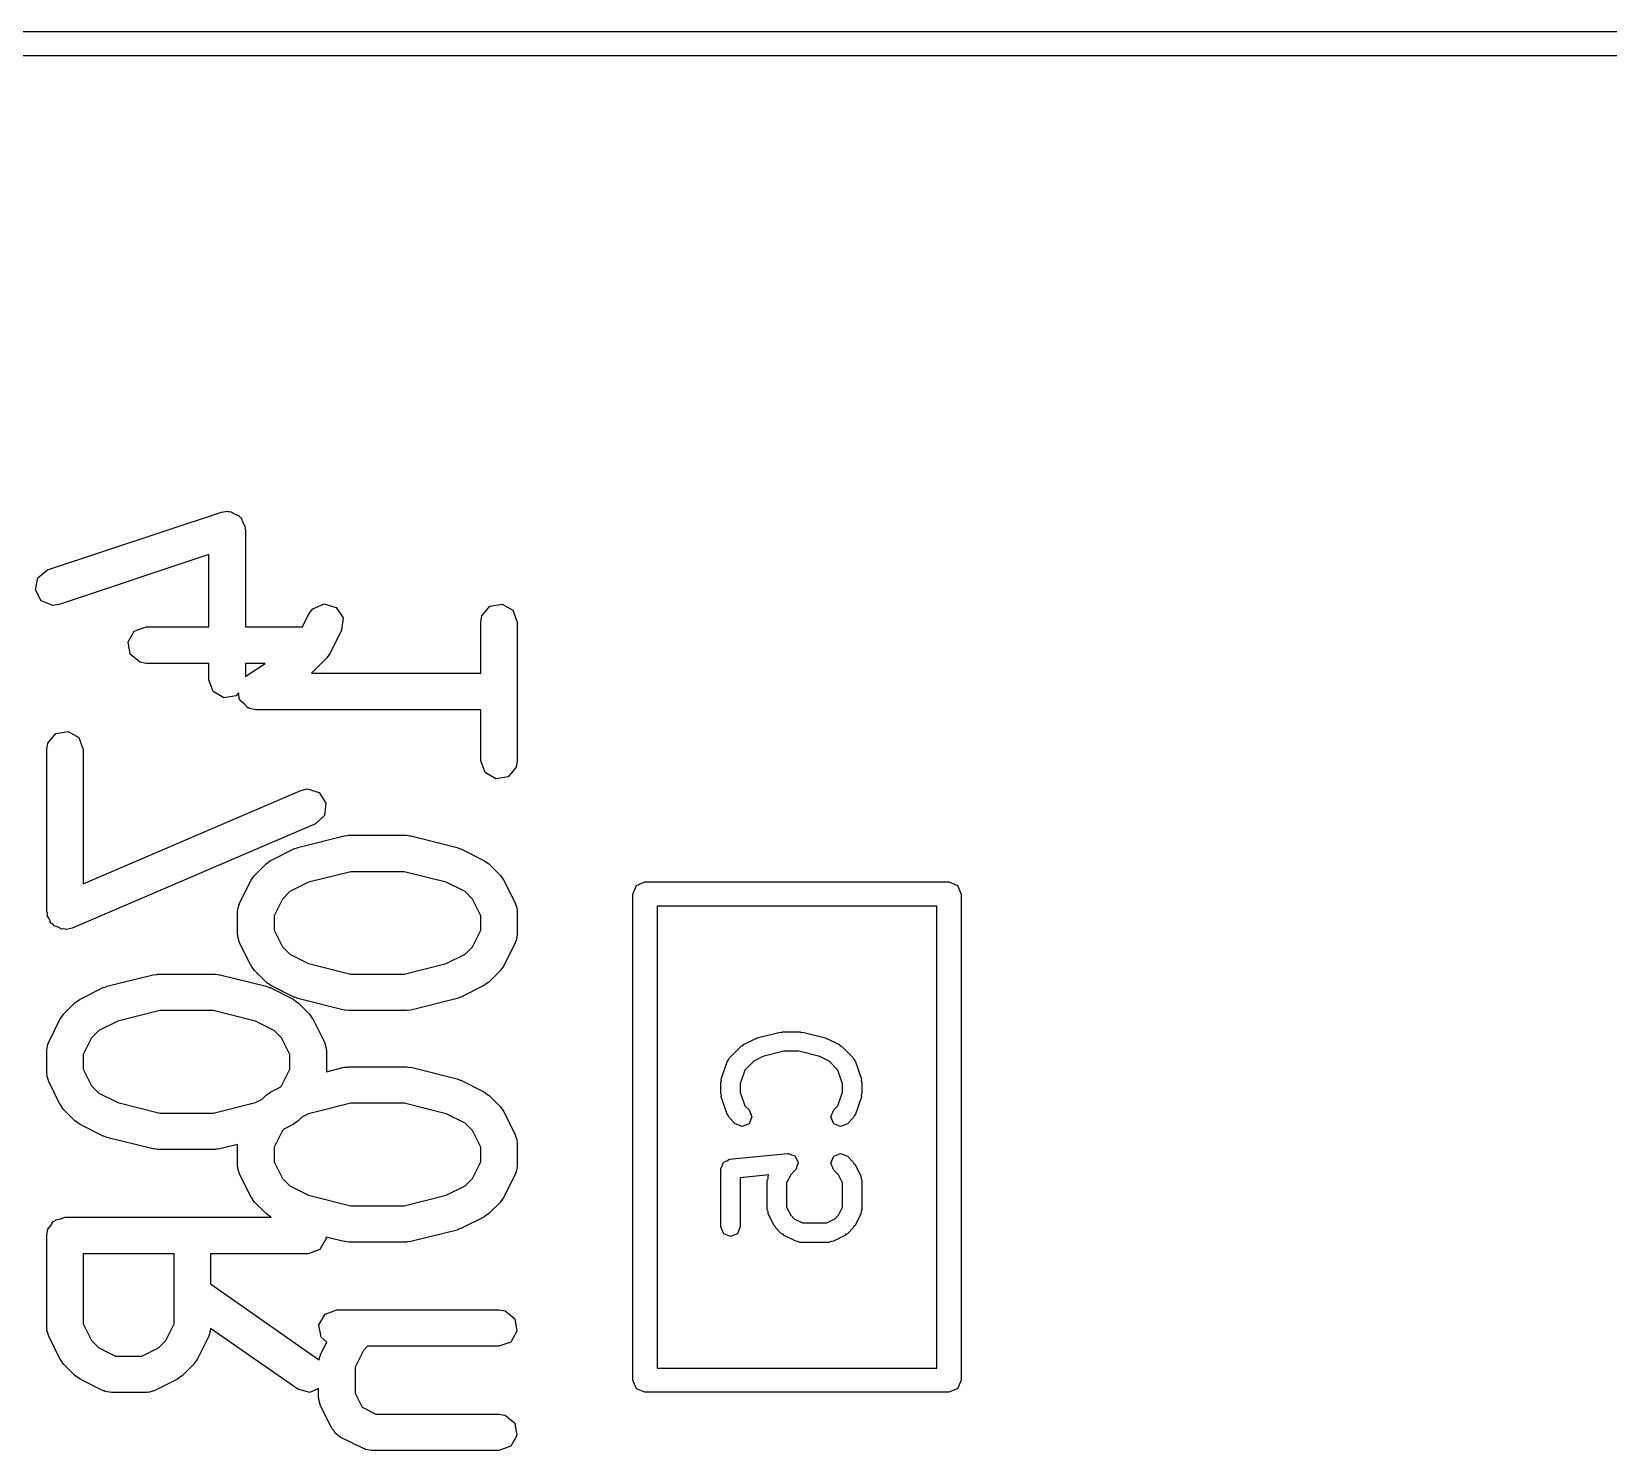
# Model space of a CAD drawing. Extents: x 0.18 to 3.03, y 0.18 to 2.17.
# Drawn here: x 1.9575 to 2.2128, y 1.387 to 1.6168 of the extents above; entities that cross this region are included whole.
import ezdxf

# ---------------------------------------------------------------- set-up
doc = ezdxf.new("R2010")
doc.units = 0
doc.header["$MEASUREMENT"] = 0
doc.layers.add('BLACK', color=7, linetype='CONTINUOUS')

msp = doc.modelspace()

# ---------------------------------------------------------------- linework, layer by layer
at = {"layer": 'BLACK', "linetype": 'CONTINUOUS'}
for p, q in [((0.857864, 1.61679), (2.46614, 1.61679)), ((2.46417, 1.61285), (0.860417, 1.61285)), ((1.9601, 1.52958), (1.98822, 1.53895)), ((1.98822, 1.53895), (1.98923, 1.5391)), ((1.98923, 1.5391), (1.98944, 1.53902)), ((1.98944, 1.53902), (1.98967, 1.53906)), ((1.98967, 1.53906), (1.99036, 1.53866)), ((1.99036, 1.53866), (1.99111, 1.53836)), ((1.99111, 1.53836), (1.99122, 1.53816)), ((1.99122, 1.53816), (1.99141, 1.53805)), ((1.99141, 1.53805), (1.99169, 1.53729)), ((1.99169, 1.53729), (1.99207, 1.53659)), ((1.99207, 1.53659), (1.99203, 1.53637)), ((1.99203, 1.53637), (1.99211, 1.53615)), ((1.99211, 1.53615), (1.99211, 1.52036)), ((1.9862, 1.53206), (1.96197, 1.52398)), ((1.9862, 1.52036), (1.9862, 1.53206)), ((1.95852, 1.52833), (1.9601, 1.52958)), ((1.95811, 1.52635), (1.95852, 1.52833)), ((1.95907, 1.52457), (1.95811, 1.52635)), ((1.96095, 1.52383), (1.95907, 1.52457)), ((1.96197, 1.52398), (1.96095, 1.52383)), ((2.00135, 1.52036), (2.00241, 1.52247)), ((2.00241, 1.52247), (2.00302, 1.5233)), ((2.00302, 1.5233), (2.00488, 1.5241)), ((2.00488, 1.5241), (2.00681, 1.52352)), ((2.00681, 1.52352), (2.00792, 1.52184)), ((2.00792, 1.52184), (2.00769, 1.51983)), ((2.03022, 1.52115), (2.0304, 1.52216)), ((2.0304, 1.52216), (2.0317, 1.52371)), ((2.0317, 1.52371), (2.03369, 1.52406)), ((2.03369, 1.52406), (2.03544, 1.52305)), ((2.03544, 1.52305), (2.03613, 1.52115)), ((1.97312, 1.51792), (1.97413, 1.51967)), ((1.97413, 1.51967), (1.97603, 1.52036)), ((1.97603, 1.52036), (1.9862, 1.52036)), ((1.99211, 1.52036), (2.00135, 1.52036)), ((2.00769, 1.51983), (2.00582, 1.51608)), ((2.03022, 1.51286), (2.03022, 1.52115)), ((2.03613, 1.52115), (2.03613, 1.49865)), ((1.97347, 1.51593), (1.97312, 1.51792)), ((1.97502, 1.51463), (1.97347, 1.51593)), ((1.97603, 1.51445), (1.97502, 1.51463)), ((1.9862, 1.51445), (1.97603, 1.51445)), ((1.9862, 1.51178), (1.9862, 1.51445)), ((1.99211, 1.51445), (1.99211, 1.51228)), ((1.99531, 1.51445), (1.99211, 1.51445)), ((1.99217, 1.51236), (1.99531, 1.51445)), ((2.00527, 1.51531), (2.00281, 1.51286)), ((2.00529, 1.51537), (2.00527, 1.51531)), ((2.00582, 1.51608), (2.00529, 1.51537)), ((1.98689, 1.50988), (1.9862, 1.51178)), ((1.99211, 1.51228), (1.99217, 1.51236)), ((2.00281, 1.51286), (2.03022, 1.51286)), ((1.98864, 1.50887), (1.98689, 1.50988)), ((1.99063, 1.50922), (1.98864, 1.50887)), ((1.99102, 1.50969), (1.99063, 1.50922)), ((1.99104, 1.50957), (1.99102, 1.50969)), ((1.9911, 1.50872), (1.99104, 1.50957)), ((1.99122, 1.50859), (1.9911, 1.50872)), ((1.99125, 1.50843), (1.99122, 1.50859)), ((1.9919, 1.50788), (1.99125, 1.50843)), ((1.9925, 1.50726), (1.9919, 1.50788)), ((1.99266, 1.50724), (1.9925, 1.50726)), ((1.99279, 1.50713), (1.99266, 1.50724)), ((1.9938, 1.50695), (1.99279, 1.50713)), ((2.03022, 1.50695), (1.9938, 1.50695)), ((2.03022, 1.49865), (2.03022, 1.50695)), ((1.95995, 1.50053), (1.96013, 1.50154)), ((1.96013, 1.50154), (1.96143, 1.50309)), ((1.96143, 1.50309), (1.96342, 1.50344)), ((1.96342, 1.50344), (1.96517, 1.50243)), ((1.96517, 1.50243), (1.96586, 1.50053)), ((1.95995, 1.47429), (1.95995, 1.50053)), ((1.96586, 1.50053), (1.96586, 1.47876)), ((2.03091, 1.49676), (2.03022, 1.49865)), ((2.03266, 1.49575), (2.03091, 1.49676)), ((2.03595, 1.49764), (2.03465, 1.4961)), ((2.03613, 1.49865), (2.03595, 1.49764)), ((1.96586, 1.47876), (2.00111, 1.49387)), ((2.00111, 1.49387), (2.00211, 1.49411)), ((2.00211, 1.49411), (2.00405, 1.49352)), ((2.03465, 1.4961), (2.03266, 1.49575)), ((2.00405, 1.49352), (2.00515, 1.49183)), ((2.00515, 1.49183), (2.00491, 1.48983)), ((2.00491, 1.48983), (2.00344, 1.48844)), ((2.00344, 1.48844), (1.96407, 1.47157)), ((2.00059, 1.48465), (2.00809, 1.48652)), ((2.00809, 1.48652), (2.00867, 1.48656)), ((2.00867, 1.48656), (2.0088, 1.48661)), ((2.0088, 1.48661), (2.01818, 1.48661)), ((2.01818, 1.48661), (2.01876, 1.48651)), ((2.01876, 1.48651), (2.01889, 1.48652)), ((2.01889, 1.48652), (2.02639, 1.48465)), ((1.99623, 1.48255), (1.99998, 1.48442)), ((1.99998, 1.48442), (2.00047, 1.48457)), ((2.00047, 1.48457), (2.00059, 1.48465)), ((2.02639, 1.48465), (2.02686, 1.48444)), ((2.02686, 1.48444), (2.027, 1.48442)), ((2.027, 1.48442), (2.03074, 1.48255)), ((1.99359, 1.48012), (1.99547, 1.48199)), ((1.99547, 1.48199), (1.99619, 1.4825)), ((1.99619, 1.4825), (1.99623, 1.48255)), ((2.03074, 1.48255), (2.03145, 1.48202)), ((2.03145, 1.48202), (2.03151, 1.48199)), ((2.03151, 1.48199), (2.03339, 1.48012)), ((1.99116, 1.4756), (1.99304, 1.47935)), ((1.99304, 1.47935), (1.99356, 1.48006)), ((1.99356, 1.48006), (1.99359, 1.48012)), ((2.00233, 1.479), (1.9993, 1.47748)), ((2.00917, 1.4807), (2.00233, 1.479)), ((2.01781, 1.4807), (2.00917, 1.4807)), ((2.02464, 1.479), (2.01781, 1.4807)), ((2.02768, 1.47748), (2.02464, 1.479)), ((2.03339, 1.48012), (2.03389, 1.4794)), ((2.03389, 1.4794), (2.03394, 1.47935)), ((2.03394, 1.47935), (2.03581, 1.4756)), ((2.05483, 1.47709), (2.05541, 1.47849)), ((2.05541, 1.47849), (2.0568, 1.47906)), ((2.0568, 1.47906), (2.10602, 1.47906)), ((2.10602, 1.47906), (2.10741, 1.47849)), ((2.10741, 1.47849), (2.10798, 1.47709)), ((1.99811, 1.47628), (1.99676, 1.47359)), ((1.9993, 1.47748), (1.99811, 1.47628)), ((2.02887, 1.47628), (2.02768, 1.47748)), ((2.03022, 1.47359), (2.02887, 1.47628)), ((2.05483, 1.39835), (2.05483, 1.47709)), ((2.10798, 1.47709), (2.10798, 1.39835)), ((1.96007, 1.47396), (1.95995, 1.47429)), ((1.96003, 1.47361), (1.96007, 1.47396)), ((1.96041, 1.47304), (1.96003, 1.47361)), ((1.99085, 1.47428), (1.99103, 1.47529)), ((1.99085, 1.47053), (1.99085, 1.47428)), ((1.99103, 1.47529), (1.99114, 1.47543)), ((1.99114, 1.47543), (1.99116, 1.4756)), ((1.99676, 1.47359), (1.99676, 1.47123)), ((2.03022, 1.47123), (2.03022, 1.47359)), ((2.03581, 1.4756), (2.03611, 1.47462)), ((2.03611, 1.47462), (2.03607, 1.47445)), ((2.03607, 1.47445), (2.03613, 1.47428)), ((2.03613, 1.47428), (2.03613, 1.47053)), ((2.05877, 1.47513), (2.05877, 1.40032)), ((2.10405, 1.47513), (2.05877, 1.47513)), ((2.10405, 1.40032), (2.10405, 1.47513)), ((1.96064, 1.47239), (1.96041, 1.47304)), ((1.96095, 1.47221), (1.96064, 1.47239)), ((1.96114, 1.47192), (1.96095, 1.47221)), ((1.9618, 1.47172), (1.96114, 1.47192)), ((1.96239, 1.47138), (1.9618, 1.47172)), ((1.96274, 1.47144), (1.96239, 1.47138)), ((1.96307, 1.47134), (1.96274, 1.47144)), ((1.96407, 1.47157), (1.96307, 1.47134)), ((1.99676, 1.47123), (1.99811, 1.46853)), ((2.02887, 1.46853), (2.03022, 1.47123)), ((1.99091, 1.47037), (1.99085, 1.47053)), ((1.99087, 1.4702), (1.99091, 1.47037)), ((1.99116, 1.46921), (1.99087, 1.4702)), ((1.99304, 1.46546), (1.99116, 1.46921)), ((1.99811, 1.46853), (1.9993, 1.46734)), ((2.02768, 1.46734), (2.02887, 1.46853)), ((2.03581, 1.46921), (2.03394, 1.46546)), ((2.03584, 1.46939), (2.03581, 1.46921)), ((2.03595, 1.46952), (2.03584, 1.46939)), ((2.03613, 1.47053), (2.03595, 1.46952)), ((1.9993, 1.46734), (2.00233, 1.46582)), ((2.00233, 1.46582), (2.00917, 1.46411)), ((2.01781, 1.46411), (2.02464, 1.46582)), ((2.02464, 1.46582), (2.02768, 1.46734)), ((1.96969, 1.46215), (1.97719, 1.46403)), ((1.97719, 1.46403), (1.97778, 1.46407)), ((1.97778, 1.46407), (1.9779, 1.46412)), ((1.9779, 1.46412), (1.98728, 1.46412)), ((1.98728, 1.46412), (1.98786, 1.46401)), ((1.98786, 1.46401), (1.98799, 1.46403)), ((1.98799, 1.46403), (1.99549, 1.46215)), ((1.99308, 1.46542), (1.99304, 1.46546)), ((1.99359, 1.4647), (1.99308, 1.46542)), ((1.99547, 1.46282), (1.99359, 1.4647)), ((2.00917, 1.46411), (2.01781, 1.46411)), ((2.03339, 1.4647), (2.03151, 1.46282)), ((2.03341, 1.46475), (2.03339, 1.4647)), ((2.03394, 1.46546), (2.03341, 1.46475)), ((1.96534, 1.46005), (1.96908, 1.46193)), ((1.96908, 1.46193), (1.96957, 1.46207)), ((1.96957, 1.46207), (1.96969, 1.46215)), ((1.99552, 1.46279), (1.99547, 1.46282)), ((1.99549, 1.46215), (1.99596, 1.46195)), ((1.99623, 1.46227), (1.99552, 1.46279)), ((1.99596, 1.46195), (1.9961, 1.46193)), ((1.9961, 1.46193), (1.99985, 1.46005)), ((1.99998, 1.46039), (1.99623, 1.46227)), ((2.00012, 1.46038), (1.99998, 1.46039)), ((2.00059, 1.46017), (2.00012, 1.46038)), ((2.027, 1.46039), (2.02651, 1.46025)), ((2.03074, 1.46227), (2.027, 1.46039)), ((2.03079, 1.46231), (2.03074, 1.46227)), ((2.03151, 1.46282), (2.03079, 1.46231)), ((1.96269, 1.45763), (1.96457, 1.4595)), ((1.96457, 1.4595), (1.96529, 1.46001)), ((1.96529, 1.46001), (1.96534, 1.46005)), ((1.97827, 1.45821), (1.97144, 1.4565)), ((1.98691, 1.45821), (1.97827, 1.45821)), ((1.99375, 1.4565), (1.98691, 1.45821)), ((1.99985, 1.46005), (2.00056, 1.45953)), ((2.00056, 1.45953), (2.00061, 1.4595)), ((2.00809, 1.45829), (2.00059, 1.46017)), ((2.00061, 1.4595), (2.00249, 1.45763)), ((2.00822, 1.45831), (2.00809, 1.45829)), ((2.0088, 1.45821), (2.00822, 1.45831)), ((2.01818, 1.45821), (2.0088, 1.45821)), ((2.0183, 1.45825), (2.01818, 1.45821)), ((2.01889, 1.45829), (2.0183, 1.45825)), ((2.02639, 1.46017), (2.01889, 1.45829)), ((2.02651, 1.46025), (2.02639, 1.46017)), ((1.96027, 1.45311), (1.96214, 1.45686)), ((1.96214, 1.45686), (1.96267, 1.45757)), ((1.96267, 1.45757), (1.96269, 1.45763)), ((1.97144, 1.4565), (1.9684, 1.45499)), ((1.99678, 1.45499), (1.99375, 1.4565)), ((2.00249, 1.45763), (2.003, 1.4569)), ((2.003, 1.4569), (2.00304, 1.45686)), ((2.00304, 1.45686), (2.00492, 1.45311)), ((1.95995, 1.45179), (1.96013, 1.4528)), ((1.96013, 1.4528), (1.96025, 1.45293)), ((1.96025, 1.45293), (1.96027, 1.45311)), ((1.96721, 1.45379), (1.96586, 1.45109)), ((1.9684, 1.45499), (1.96721, 1.45379)), ((1.99797, 1.45379), (1.99678, 1.45499)), ((1.99932, 1.45109), (1.99797, 1.45379)), ((2.00492, 1.45311), (2.00521, 1.45213)), ((2.07261, 1.45253), (2.07278, 1.45273)), ((2.07278, 1.45273), (2.07465, 1.45366)), ((2.07465, 1.45366), (2.07483, 1.45368)), ((2.07483, 1.45368), (2.07497, 1.45378)), ((2.07497, 1.45378), (2.07872, 1.45472)), ((2.07872, 1.45472), (2.07892, 1.45469)), ((2.07892, 1.45469), (2.0791, 1.45477)), ((2.0791, 1.45477), (2.08192, 1.45477)), ((2.08192, 1.45477), (2.0821, 1.45469)), ((2.0821, 1.45469), (2.0823, 1.45472)), ((2.0823, 1.45472), (2.08605, 1.45378)), ((2.08605, 1.45378), (2.08619, 1.45368)), ((2.08619, 1.45368), (2.08637, 1.45366)), ((2.08637, 1.45366), (2.08824, 1.45273)), ((2.08824, 1.45273), (2.08841, 1.45253)), ((1.95995, 1.44804), (1.95995, 1.45179)), ((1.96586, 1.45109), (1.96586, 1.44874)), ((1.99932, 1.44874), (1.99932, 1.45109)), ((2.00521, 1.45213), (2.00517, 1.45195)), ((2.00517, 1.45195), (2.00523, 1.45179)), ((2.00523, 1.45179), (2.00523, 1.44831)), ((2.07011, 1.44994), (2.07035, 1.45022)), ((2.07035, 1.45022), (2.07049, 1.45056)), ((2.07049, 1.45056), (2.07237, 1.45243)), ((2.07237, 1.45243), (2.07261, 1.45253)), ((2.0759, 1.45077), (2.07441, 1.45002)), ((2.0793, 1.45162), (2.0759, 1.45077)), ((2.08172, 1.45162), (2.0793, 1.45162)), ((2.08512, 1.45077), (2.08172, 1.45162)), ((2.08661, 1.45002), (2.08512, 1.45077)), ((2.08841, 1.45253), (2.08865, 1.45243)), ((2.08865, 1.45243), (2.09053, 1.45056)), ((2.09053, 1.45056), (2.09067, 1.45022)), ((2.09067, 1.45022), (2.09091, 1.44994)), ((1.96001, 1.44787), (1.95995, 1.44804)), ((1.95997, 1.4477), (1.96001, 1.44787)), ((1.96027, 1.44672), (1.95997, 1.4477)), ((1.96586, 1.44874), (1.96721, 1.44604)), ((1.99797, 1.44604), (1.99932, 1.44874)), ((2.00523, 1.44831), (2.00809, 1.44903)), ((2.00809, 1.44903), (2.00867, 1.44907)), ((2.00867, 1.44907), (2.0088, 1.44911)), ((2.0088, 1.44911), (2.01818, 1.44911)), ((2.01818, 1.44911), (2.01876, 1.44901)), ((2.01876, 1.44901), (2.01889, 1.44903)), ((2.01889, 1.44903), (2.02639, 1.44715)), ((2.06917, 1.44713), (2.07011, 1.44994)), ((2.07298, 1.44859), (2.07224, 1.44637)), ((2.07441, 1.45002), (2.07298, 1.44859)), ((2.08804, 1.44859), (2.08661, 1.45002)), ((2.08878, 1.44637), (2.08804, 1.44859)), ((2.09091, 1.44994), (2.09185, 1.44713)), ((1.96214, 1.44297), (1.96027, 1.44672)), ((1.96721, 1.44604), (1.9684, 1.44484)), ((1.99623, 1.44505), (1.99774, 1.44581)), ((1.99774, 1.44581), (1.99797, 1.44604)), ((2.02639, 1.44715), (2.02686, 1.44694)), ((2.02686, 1.44694), (2.027, 1.44693)), ((2.027, 1.44693), (2.03074, 1.44505)), ((2.06909, 1.44663), (2.06919, 1.44687)), ((2.06909, 1.44475), (2.06909, 1.44663)), ((2.06919, 1.44687), (2.06917, 1.44713)), ((2.07224, 1.44637), (2.07224, 1.44501)), ((2.08878, 1.44501), (2.08878, 1.44637)), ((2.09185, 1.44713), (2.09183, 1.44687)), ((2.09183, 1.44687), (2.09193, 1.44663)), ((2.09193, 1.44663), (2.09193, 1.44475)), ((1.96219, 1.44293), (1.96214, 1.44297)), ((1.96269, 1.4422), (1.96219, 1.44293)), ((1.9684, 1.44484), (1.97144, 1.44333)), ((1.97144, 1.44333), (1.97827, 1.44162)), ((1.98691, 1.44162), (1.99375, 1.44333)), ((1.99375, 1.44333), (1.99484, 1.44387)), ((1.99484, 1.44387), (1.99547, 1.4445)), ((1.99547, 1.4445), (1.99619, 1.44501)), ((1.99619, 1.44501), (1.99623, 1.44505)), ((2.00917, 1.44321), (2.00233, 1.4415)), ((2.01781, 1.44321), (2.00917, 1.44321)), ((2.02464, 1.4415), (2.01781, 1.44321)), ((2.03074, 1.44505), (2.03145, 1.44453)), ((2.03145, 1.44453), (2.03151, 1.4445)), ((2.03151, 1.4445), (2.03339, 1.44262)), ((2.03339, 1.44262), (2.03389, 1.4419)), ((2.06919, 1.44452), (2.06909, 1.44475)), ((2.06917, 1.44426), (2.06919, 1.44452)), ((2.07011, 1.44144), (2.06917, 1.44426)), ((2.07224, 1.44501), (2.07298, 1.44279)), ((2.07298, 1.44279), (2.07366, 1.44212)), ((2.08736, 1.44212), (2.08804, 1.44279)), ((2.08804, 1.44279), (2.08878, 1.44501)), ((2.09185, 1.44426), (2.09091, 1.44144)), ((2.09193, 1.44475), (2.09183, 1.44452)), ((2.09183, 1.44452), (2.09185, 1.44426)), ((1.96457, 1.44033), (1.96269, 1.4422)), ((1.96463, 1.4403), (1.96457, 1.44033)), ((1.96534, 1.43977), (1.96463, 1.4403)), ((1.97827, 1.44162), (1.98691, 1.44162)), ((2.00061, 1.44033), (1.99989, 1.43982)), ((2.00124, 1.44095), (2.00061, 1.44033)), ((2.00233, 1.4415), (2.00124, 1.44095)), ((2.02768, 1.43998), (2.02464, 1.4415)), ((2.02887, 1.43879), (2.02768, 1.43998)), ((2.03389, 1.4419), (2.03394, 1.44186)), ((2.03394, 1.44186), (2.03581, 1.43811)), ((2.07035, 1.44117), (2.07011, 1.44144)), ((2.07049, 1.44083), (2.07035, 1.44117)), ((2.07143, 1.43989), (2.07049, 1.44083)), ((2.07366, 1.44212), (2.07412, 1.44101)), ((2.07412, 1.44101), (2.07366, 1.43989)), ((2.0869, 1.44101), (2.08736, 1.44212)), ((2.08736, 1.43989), (2.0869, 1.44101)), ((2.09053, 1.44083), (2.08959, 1.43989)), ((2.09067, 1.44117), (2.09053, 1.44083)), ((2.09091, 1.44144), (2.09067, 1.44117)), ((1.96908, 1.4379), (1.96534, 1.43977)), ((1.96922, 1.43788), (1.96908, 1.4379)), ((1.96969, 1.43768), (1.96922, 1.43788)), ((1.97719, 1.4358), (1.96969, 1.43768)), ((1.99811, 1.43879), (1.99676, 1.43609)), ((1.99834, 1.43902), (1.99811, 1.43879)), ((1.99985, 1.43977), (1.99834, 1.43902)), ((1.99989, 1.43982), (1.99985, 1.43977)), ((2.03022, 1.43609), (2.02887, 1.43879)), ((2.03581, 1.43811), (2.03611, 1.43712)), ((2.07254, 1.43943), (2.07143, 1.43989)), ((2.07366, 1.43989), (2.07254, 1.43943)), ((2.08848, 1.43943), (2.08736, 1.43989)), ((2.08959, 1.43989), (2.08848, 1.43943)), ((1.97732, 1.43582), (1.97719, 1.4358)), ((1.9779, 1.43571), (1.97732, 1.43582)), ((1.98728, 1.43571), (1.9779, 1.43571)), ((1.98741, 1.43576), (1.98728, 1.43571)), ((1.98799, 1.4358), (1.98741, 1.43576)), ((1.99085, 1.43652), (1.98799, 1.4358)), ((1.99085, 1.43304), (1.99085, 1.43652)), ((1.99676, 1.43609), (1.99676, 1.43373)), ((2.03022, 1.43373), (2.03022, 1.43609)), ((2.03611, 1.43712), (2.03607, 1.43695)), ((2.03607, 1.43695), (2.03613, 1.43679)), ((2.03613, 1.43679), (2.03613, 1.43304)), ((2.07051, 1.43414), (2.07988, 1.43507)), ((2.07988, 1.43507), (2.07996, 1.43505)), ((2.07996, 1.43505), (2.08004, 1.43508)), ((2.08004, 1.43508), (2.08053, 1.43488)), ((2.08053, 1.43488), (2.08104, 1.43473)), ((2.08736, 1.43462), (2.08848, 1.43508)), ((2.08848, 1.43508), (2.08959, 1.43462)), ((1.99091, 1.43287), (1.99085, 1.43304)), ((1.99087, 1.4327), (1.99091, 1.43287)), ((1.99116, 1.43172), (1.99087, 1.4327)), ((1.99676, 1.43373), (1.99811, 1.43104)), ((2.02887, 1.43104), (2.03022, 1.43373)), ((2.03613, 1.43304), (2.03595, 1.43203)), ((2.06909, 1.43257), (2.0693, 1.43306)), ((2.06909, 1.42319), (2.06909, 1.43257)), ((2.0693, 1.43306), (2.06945, 1.43357)), ((2.06945, 1.43357), (2.06952, 1.43361)), ((2.06952, 1.43361), (2.06955, 1.43368)), ((2.06955, 1.43368), (2.07004, 1.43389)), ((2.07004, 1.43389), (2.07051, 1.43414)), ((2.08115, 1.43239), (2.0804, 1.43164)), ((2.08104, 1.43473), (2.08108, 1.43465)), ((2.08108, 1.43465), (2.08115, 1.43462)), ((2.08115, 1.43462), (2.08136, 1.43413)), ((2.08119, 1.43247), (2.08115, 1.43239)), ((2.08126, 1.43251), (2.08119, 1.43247)), ((2.08141, 1.43302), (2.08126, 1.43251)), ((2.08136, 1.43413), (2.08161, 1.43366)), ((2.08162, 1.43351), (2.08141, 1.43302)), ((2.08161, 1.43366), (2.08158, 1.43358)), ((2.08158, 1.43358), (2.08162, 1.43351)), ((2.0869, 1.43351), (2.08736, 1.43462)), ((2.08736, 1.43239), (2.0869, 1.43351)), ((2.08812, 1.43164), (2.08736, 1.43239)), ((2.08959, 1.43462), (2.09053, 1.43368)), ((2.09053, 1.43368), (2.09063, 1.43344)), ((2.09063, 1.43344), (2.09082, 1.43327)), ((2.09082, 1.43327), (2.09176, 1.4314)), ((1.99304, 1.42797), (1.99116, 1.43172)), ((1.99811, 1.43104), (1.9993, 1.42984)), ((1.9993, 1.42984), (2.00233, 1.42832)), ((2.02464, 1.42832), (2.02768, 1.42984)), ((2.02768, 1.42984), (2.02887, 1.43104)), ((2.03581, 1.43172), (2.03394, 1.42797)), ((2.03584, 1.43189), (2.03581, 1.43172)), ((2.03595, 1.43203), (2.03584, 1.43189)), ((2.07686, 1.43161), (2.07224, 1.43114)), ((2.07224, 1.43114), (2.07224, 1.42319)), ((2.07659, 1.43069), (2.07673, 1.43103)), ((2.07659, 1.42601), (2.07659, 1.43069)), ((2.07673, 1.43103), (2.07676, 1.4314)), ((2.07676, 1.4314), (2.07686, 1.43161)), ((2.0804, 1.43164), (2.07974, 1.43032)), ((2.07974, 1.43032), (2.07974, 1.42638)), ((2.08878, 1.43032), (2.08812, 1.43164)), ((2.08878, 1.42638), (2.08878, 1.43032)), ((2.09176, 1.4314), (2.09179, 1.43103)), ((2.09179, 1.43103), (2.09193, 1.43069)), ((2.09193, 1.43069), (2.09193, 1.42601)), ((1.99308, 1.42792), (1.99304, 1.42797)), ((1.99359, 1.4272), (1.99308, 1.42792)), ((1.99547, 1.42533), (1.99359, 1.4272)), ((2.00233, 1.42832), (2.00917, 1.42662)), ((2.01781, 1.42662), (2.02464, 1.42832)), ((2.03339, 1.4272), (2.03151, 1.42533)), ((2.03341, 1.42726), (2.03339, 1.4272)), ((2.03394, 1.42797), (2.03341, 1.42726)), ((1.96219, 1.42448), (1.96291, 1.42475)), ((1.96291, 1.42475), (1.99629, 1.42475)), ((1.99552, 1.4253), (1.99547, 1.42533)), ((1.99623, 1.42477), (1.99552, 1.4253)), ((1.99629, 1.42475), (1.99623, 1.42477)), ((2.00917, 1.42662), (2.01781, 1.42662)), ((2.03074, 1.42477), (2.027, 1.4229)), ((2.03079, 1.42482), (2.03074, 1.42477)), ((2.03151, 1.42533), (2.03079, 1.42482)), ((2.07673, 1.42567), (2.07659, 1.42601)), ((2.07676, 1.4253), (2.07673, 1.42567)), ((2.0777, 1.42343), (2.07676, 1.4253)), ((2.07974, 1.42638), (2.0804, 1.42507)), ((2.0804, 1.42507), (2.08097, 1.42449)), ((2.08754, 1.42449), (2.08812, 1.42507)), ((2.08812, 1.42507), (2.08878, 1.42638)), ((2.09176, 1.4253), (2.09082, 1.42343)), ((2.09179, 1.42567), (2.09176, 1.4253)), ((2.09193, 1.42601), (2.09179, 1.42567)), ((1.95995, 1.42179), (1.96002, 1.42218)), ((1.96, 1.42231), (1.96006, 1.42242)), ((1.96002, 1.42218), (1.96, 1.42231)), ((1.96006, 1.42242), (1.96013, 1.4228)), ((1.96013, 1.4228), (1.96062, 1.42339)), ((1.96062, 1.42339), (1.96101, 1.42405)), ((1.96101, 1.42405), (1.96126, 1.42415)), ((1.96126, 1.42415), (1.96143, 1.42435)), ((1.96143, 1.42435), (1.96219, 1.42448)), ((2.02639, 1.42267), (2.01889, 1.4208)), ((2.02651, 1.42275), (2.02639, 1.42267)), ((2.027, 1.4229), (2.02651, 1.42275)), ((2.06955, 1.42208), (2.06909, 1.42319)), ((2.07067, 1.42162), (2.06955, 1.42208)), ((2.07178, 1.42208), (2.07067, 1.42162)), ((2.07224, 1.42319), (2.07178, 1.42208)), ((2.07789, 1.42326), (2.0777, 1.42343)), ((2.07799, 1.42302), (2.07789, 1.42326)), ((2.07893, 1.42208), (2.07799, 1.42302)), ((2.07917, 1.42198), (2.07893, 1.42208)), ((2.08097, 1.42449), (2.08229, 1.42383)), ((2.08229, 1.42383), (2.08623, 1.42383)), ((2.08623, 1.42383), (2.08754, 1.42449)), ((2.08959, 1.42208), (2.08935, 1.42198)), ((2.09053, 1.42302), (2.08959, 1.42208)), ((2.09063, 1.42326), (2.09053, 1.42302)), ((2.09082, 1.42343), (2.09063, 1.42326)), ((1.95995, 1.40679), (1.95995, 1.42179)), ((2.00417, 1.41953), (2.00228, 1.41884)), ((2.00518, 1.42128), (2.00417, 1.41953)), ((2.00809, 1.4208), (2.00514, 1.42154)), ((2.00514, 1.42154), (2.00518, 1.42128)), ((2.00822, 1.42081), (2.00809, 1.4208)), ((2.0088, 1.42071), (2.00822, 1.42081)), ((2.01818, 1.42071), (2.0088, 1.42071)), ((2.0183, 1.42076), (2.01818, 1.42071)), ((2.01889, 1.4208), (2.0183, 1.42076)), ((2.07934, 1.42179), (2.07917, 1.42198)), ((2.08121, 1.42085), (2.07934, 1.42179)), ((2.08158, 1.42082), (2.08121, 1.42085)), ((2.08192, 1.42068), (2.08158, 1.42082)), ((2.0866, 1.42068), (2.08192, 1.42068)), ((2.08694, 1.42082), (2.0866, 1.42068)), ((2.08731, 1.42085), (2.08694, 1.42082)), ((2.08918, 1.42179), (2.08731, 1.42085)), ((2.08935, 1.42198), (2.08918, 1.42179)), ((1.98058, 1.41884), (1.96586, 1.41884)), ((1.96586, 1.41884), (1.96586, 1.40749)), ((1.98058, 1.40749), (1.98058, 1.41884)), ((2.00228, 1.41884), (1.98648, 1.41884)), ((1.98648, 1.41884), (1.98648, 1.41396)), ((1.98648, 1.41396), (2.00397, 1.40171)), ((2.00503, 1.40905), (2.00693, 1.40974)), ((2.00693, 1.40974), (2.03317, 1.40974)), ((2.03317, 1.40974), (2.03418, 1.40957)), ((2.03418, 1.40957), (2.03573, 1.40827)), ((1.96001, 1.40663), (1.95995, 1.40679)), ((1.96586, 1.40749), (1.96721, 1.40479)), ((1.97923, 1.40479), (1.98058, 1.40749)), ((2.00402, 1.4073), (2.00503, 1.40905)), ((2.00437, 1.40531), (2.00402, 1.4073)), ((2.03573, 1.40827), (2.03608, 1.40628)), ((1.95997, 1.40646), (1.96001, 1.40663)), ((1.96027, 1.40547), (1.95997, 1.40646)), ((1.96214, 1.40172), (1.96027, 1.40547)), ((1.96721, 1.40479), (1.9684, 1.4036)), ((1.97803, 1.4036), (1.97923, 1.40479)), ((1.98617, 1.40547), (1.98429, 1.40172)), ((1.98619, 1.40565), (1.98617, 1.40547)), ((1.9863, 1.40578), (1.98619, 1.40565)), ((1.98647, 1.40675), (1.9863, 1.40578)), ((2.00058, 1.39688), (1.98647, 1.40675)), ((2.00429, 1.40249), (2.00531, 1.40453)), ((2.00531, 1.40453), (2.00437, 1.40531)), ((2.03507, 1.40453), (2.03317, 1.40384)), ((2.03608, 1.40628), (2.03507, 1.40453)), ((1.96219, 1.40168), (1.96214, 1.40172)), ((1.96269, 1.40096), (1.96219, 1.40168)), ((1.9684, 1.4036), (1.9711, 1.40225)), ((1.9711, 1.40225), (1.97533, 1.40225)), ((1.97533, 1.40225), (1.97803, 1.4036)), ((1.98429, 1.40172), (1.98377, 1.40102)), ((2.00397, 1.40171), (2.00406, 1.40163)), ((2.00406, 1.40163), (2.00415, 1.40218)), ((2.00415, 1.40218), (2.00427, 1.40231)), ((2.00427, 1.40231), (2.00429, 1.40249)), ((2.01123, 1.40317), (2.00988, 1.40047)), ((2.0119, 1.40384), (2.01123, 1.40317)), ((2.03317, 1.40384), (2.0119, 1.40384)), ((1.96457, 1.39908), (1.96269, 1.40096)), ((1.98374, 1.40096), (1.98187, 1.39908)), ((1.98377, 1.40102), (1.98374, 1.40096)), ((2.00988, 1.40047), (2.00988, 1.39624)), ((2.05877, 1.40032), (2.10405, 1.40032)), ((1.96463, 1.39906), (1.96457, 1.39908)), ((1.96534, 1.39853), (1.96463, 1.39906)), ((1.96908, 1.39665), (1.96534, 1.39853)), ((1.96926, 1.39663), (1.96908, 1.39665)), ((1.9694, 1.39652), (1.96926, 1.39663)), ((1.97735, 1.39665), (1.97637, 1.39636)), ((1.9811, 1.39853), (1.97735, 1.39665)), ((1.98114, 1.39858), (1.9811, 1.39853)), ((1.98187, 1.39908), (1.98114, 1.39858)), ((2.00253, 1.39635), (2.00058, 1.39688)), ((2.00397, 1.39703), (2.00253, 1.39635)), ((2.00397, 1.39554), (2.00397, 1.39703)), ((2.05541, 1.39696), (2.05483, 1.39835)), ((2.0568, 1.39639), (2.05541, 1.39696)), ((2.10741, 1.39696), (2.10602, 1.39639)), ((2.10798, 1.39835), (2.10741, 1.39696)), ((1.97041, 1.39634), (1.9694, 1.39652)), ((1.97603, 1.39634), (1.97041, 1.39634)), ((1.9762, 1.3964), (1.97603, 1.39634)), ((1.97637, 1.39636), (1.9762, 1.3964)), ((2.00403, 1.39538), (2.00397, 1.39554)), ((2.00399, 1.3952), (2.00403, 1.39538)), ((2.00429, 1.39422), (2.00399, 1.3952)), ((2.00616, 1.39047), (2.00429, 1.39422)), ((2.00988, 1.39624), (2.011, 1.39399)), ((2.10602, 1.39639), (2.0568, 1.39639)), ((2.011, 1.39399), (2.01325, 1.39287)), ((2.01325, 1.39287), (2.03317, 1.39287)), ((2.03317, 1.39287), (2.03418, 1.39269)), ((2.03418, 1.39269), (2.03573, 1.39139)), ((2.00648, 1.39017), (2.00616, 1.39047)), ((2.00666, 1.38976), (2.00648, 1.39017)), ((2.00748, 1.38915), (2.00666, 1.38976)), ((2.01123, 1.38728), (2.00748, 1.38915)), ((2.03608, 1.38941), (2.03507, 1.38766)), ((2.03573, 1.39139), (2.03608, 1.38941)), ((2.01141, 1.38726), (2.01123, 1.38728)), ((2.01154, 1.38714), (2.01141, 1.38726)), ((2.01255, 1.38697), (2.01154, 1.38714)), ((2.03317, 1.38697), (2.01255, 1.38697)), ((2.03507, 1.38766), (2.03317, 1.38697))]:
    msp.add_line(p, q, dxfattribs=at)

doc.saveas('drawing.dxf')
